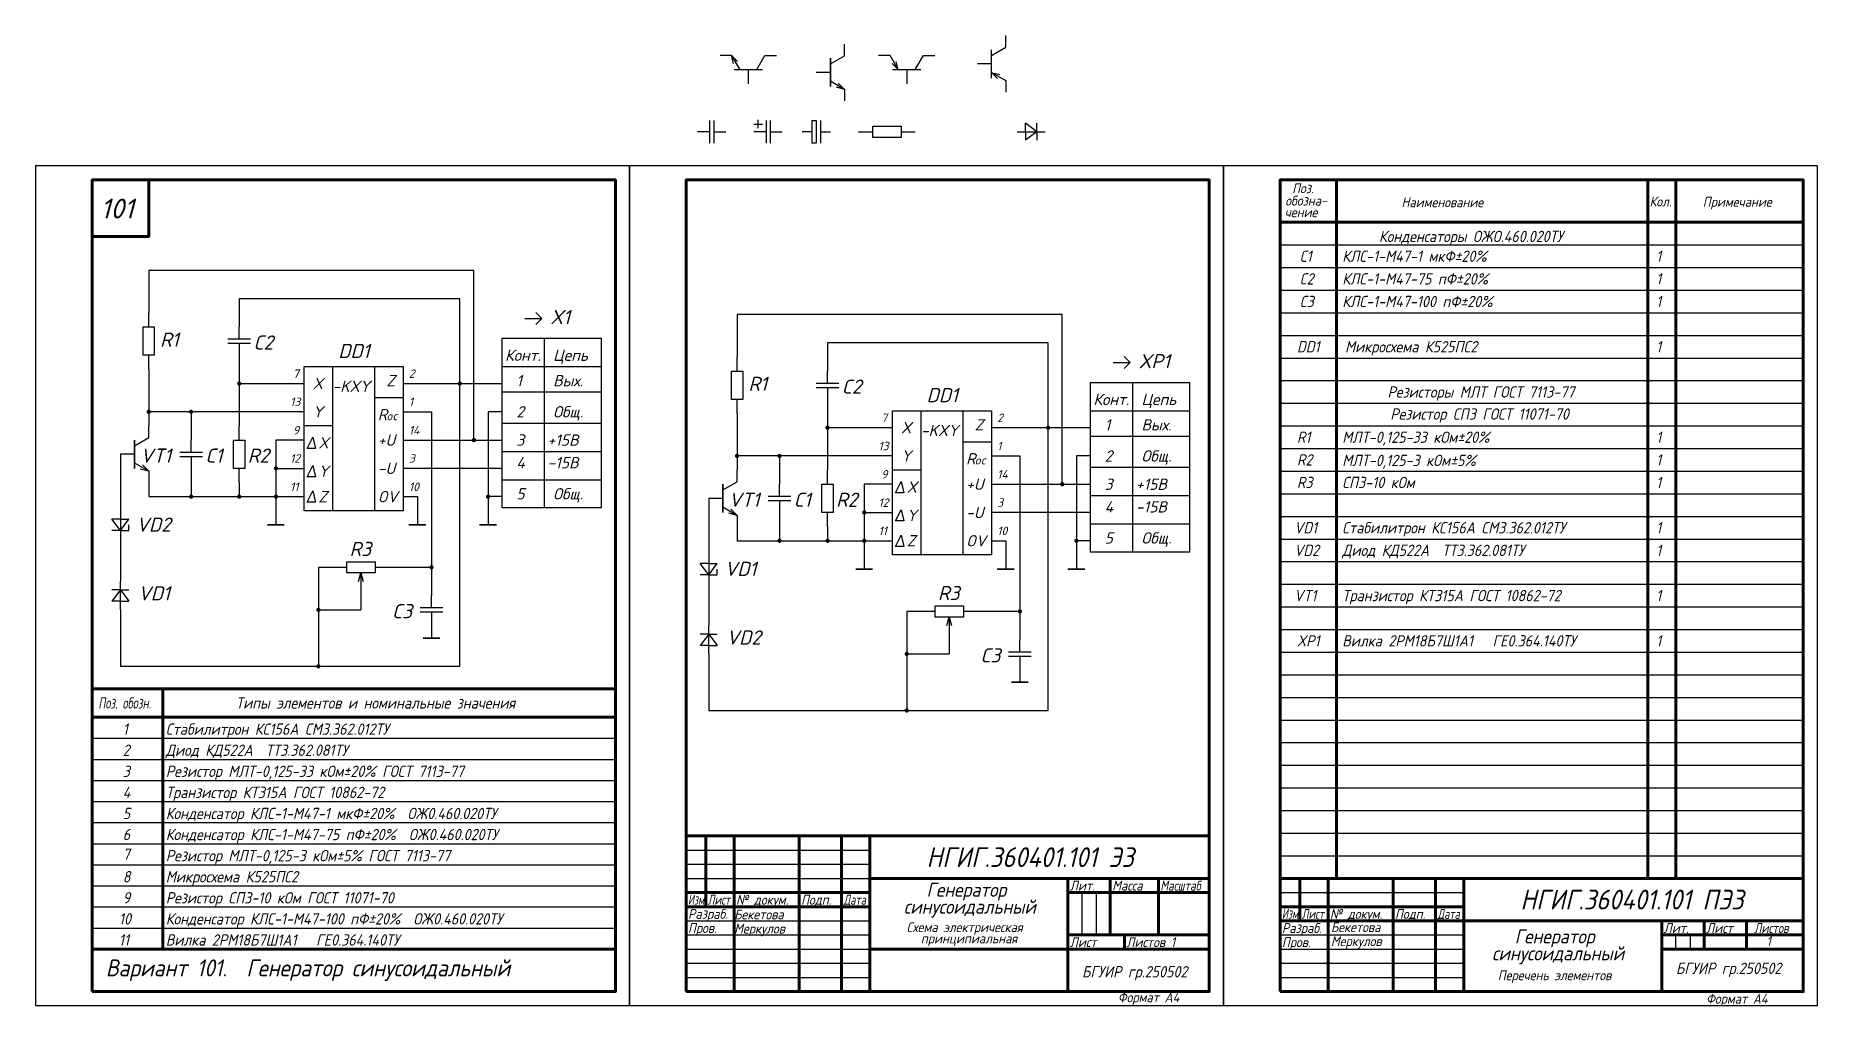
# Model space of a CAD drawing. Header units: millimetres. Extents: x -210 to 420, y 0 to 343.
import ezdxf

# ---------------------------------------------------------------- set-up
doc = ezdxf.new("R2010")
doc.units = ezdxf.units.MM
doc.header["$LTSCALE"] = 0.5
doc.layers.get('Defpoints').update_dxf_attribs({"color": 5})
doc.styles.get("Standard").update_dxf_attribs({"font": 'isocpeui.ttf', "width": 0.9})

# ---------------------------------------------------------------- blocks, each defined once
blk = doc.blocks.new('XP')
for p, q in [((0, 0), (6, 0)), ((6, 0), (3.88, 2.12)), ((3.88, -2.12), (6, 0))]:
    blk.add_line(p, q)
blk = doc.blocks.new('c')
at = {"lineweight": -3}
for p, q in [((4.25, 0), (0, 0)), ((4.25, 4), (4.25, -4)), ((5.75, 4), (5.75, -4)), ((5.75, 0), (10, 0))]:
    blk.add_line(p, q, dxfattribs=at)
blk = doc.blocks.new('c1')
at = {"lineweight": -3}
for p, q in [((0, 2.75), (3, 2.75)), ((4.25, 0), (0, 0)), ((1.5, 1.25), (1.5, 4.25)), ((4.25, 4), (4.25, -4)), ((5.75, 4), (5.75, -4)), ((5.75, 0), (10, 0))]:
    blk.add_line(p, q, dxfattribs=at)
blk = doc.blocks.new('c2')
at = {"lineweight": -3}
for p, q in [((3.5, 0), (0, 0)), ((3.5, 4), (3.5, -4)), ((3.5, 4), (5, 4)), ((5, 4), (5, -4)), ((6.5, 4), (6.5, -4)), ((6.5, 0), (10, 0)), ((5, -4), (3.5, -4))]:
    blk.add_line(p, q, dxfattribs=at)
blk = doc.blocks.new('r')
at = {"color": 7, "linetype": 'Continuous', "lineweight": 25}
for p, q in [((0, 0), (5, 0)), ((5, 0), (5, 2)), ((5, 2), (15, 2)), ((5, -2), (5, 0)), ((15, 2), (15, 0)), ((15, 0), (15, -2)), ((15, 0), (20, 0)), ((15, -2), (5, -2))]:
    blk.add_line(p, q, dxfattribs=at)
blk = doc.blocks.new('vd')
at = {"lineweight": -3}
for p, q in [((0, 0), (10, 0)), ((3, 0), (3, 3)), ((7, 0), (3, 3)), ((3, 0), (3, -3)), ((7, 0), (3, -3)), ((7, 0), (7, 3)), ((7, 0), (7, -3))]:
    blk.add_line(p, q, dxfattribs=at)
blk = doc.blocks.new('vt')
at = {"lineweight": -3}
for p, q in [((-6, 10), (-10, 10)), ((-3.85, 7.88), (-5.97, 10.01)), ((-5.2, 7.11), (-5.97, 10.01)), ((-5.97, 10.01), (-3.06, 4.96)), ((3, 5), (5.89, 10)), ((5.89, 10), (10, 10)), ((-5, 5), (5, 5)), ((0, 5), (0, 0))]:
    blk.add_line(p, q, dxfattribs=at)
blk = doc.blocks.new('vt_n')
at = {"lineweight": -3}
for p, q in [((10, 6), (10, 10)), ((10, 5.89), (10, 10)), ((5, 0), (0, 0)), ((5, 3), (10, 5.89)), ((5, 5), (5, -5)), ((5, -5), (5, 5)), ((5, 0), (5, -5)), ((5, 0), (5, -5)), ((5, -3.04), (9.94, -5.9)), ((7.04, -5.12), (9.94, -5.9)), ((7.82, -3.78), (9.94, -5.9)), ((10, -5.92), (10, -10)), ((10, -6), (10, -10))]:
    blk.add_line(p, q, dxfattribs=at)
blk = doc.blocks.new('vt1_p')
at = {"lineweight": -3}
for p, q in [((-5.89, 10), (-10, 10)), ((-3, 5), (-5.89, 10)), ((-3, 5), (-5.12, 7.12)), ((-3, 5), (-3.78, 7.9)), ((3, 5), (5.89, 10)), ((5.89, 10), (10, 10)), ((-5, 5), (5, 5)), ((0, 5), (0, 0))]:
    blk.add_line(p, q, dxfattribs=at)
blk = doc.blocks.new('vt1')
at = {"lineweight": -3}
for p, q in [((10, 5.89), (10, 10)), ((5, 0), (0, 0)), ((5, 3), (10, 5.89)), ((5, -5), (5, 5)), ((5, -3), (10, -5.89)), ((5, -3), (7.9, -3.78)), ((5, -3), (7.12, -5.12)), ((10, -5.89), (10, -10))]:
    blk.add_line(p, q, dxfattribs=at)
blk = doc.blocks.new('r1')
at = {"color": 7, "linetype": 'Continuous', "lineweight": -3}
for p, q in [((10, 2), (10, 10)), ((0, 0), (5, 0)), ((5, 0), (5, 2)), ((5, 2), (15, 2)), ((5, -2), (5, 0)), ((10, 2), (9.2, 5)), ((10.8, 5), (10, 2)), ((15, 2), (15, 0)), ((15, 0), (15, -2)), ((15, 0), (20, 0)), ((15, -2), (5, -2))]:
    blk.add_line(p, q, dxfattribs=at)
blk = doc.blocks.new('Vd1')
at = {"lineweight": -3}
for p, q in [((0, 0), (10, 0)), ((3, 0), (3, 3)), ((7, 0), (3, 3)), ((3, 0), (3, -3)), ((7, 0), (3, -3)), ((7, 0), (7, 3)), ((7, 0), (7, -3)), ((7, -3), (5, -3))]:
    blk.add_line(p, q, dxfattribs=at)

msp = doc.modelspace()

# ---------------------------------------------------------------- linework, layer by layer
at = {"color": 7, "linetype": 'Continuous'}
for p, q in [((230, 292), (230, 277)), ((250, 292), (320, 292)), ((383, 292), (393, 292)), ((155, 45), (155, 40)), ((320, 45), (383, 45)), ((230, 35), (295, 35)), ((230, 30), (295, 30)), ((365, 30), (365, 25)), ((370, 20), (370, 25)), ((375, 25), (375, 20)), ((230, 5), (415, 5))]:
    msp.add_line(p, q, dxfattribs=at)
at = {"color": 7, "linetype": 'Continuous', "lineweight": 60}
for p, q in [((250, 292), (250, 45)), ((360, 45), (360, 292)), ((370, 292), (370, 45)), ((230, 277), (415, 277)), ((230, 277), (415, 277)), ((-190, 112), (-5, 112)), ((-165, 112), (-165, 20)), ((-190, 102), (-5, 102)), ((205, 60), (20, 60)), ((20, 5), (20, 60)), ((27, 60), (27, 35)), ((37, 5), (37, 60)), ((60, 60), (60, 5)), ((75, 5), (75, 60)), ((85, 60), (85, 5)), ((85, 45), (205, 45)), ((155, 5), (155, 45)), ((170, 45), (170, 25)), ((187, 25), (187, 45)), ((415, 45), (230, 45)), ((237, 45), (237, 30)), ((247, 5), (247, 45)), ((270, 45), (270, 5)), ((285, 5), (285, 45)), ((295, 45), (295, 5)), ((20, 40), (85, 40)), ((155, 40), (205, 40)), ((20, 35), (85, 35)), ((230, 35), (295, 35)), ((230, 30), (295, 30)), ((295, 30), (415, 30)), ((365, 5), (365, 30)), ((380, 30), (380, 20)), ((395, 20), (395, 30)), ((-190, 20), (-5, 20)), ((85, 20), (205, 20)), ((155, 25), (205, 25)), ((175, 20), (175, 25)), ((365, 25), (415, 25)), ((365, 20), (415, 20)), ((365, 5), (415, 5))]:
    msp.add_line(p, q, dxfattribs=at)
at = {"color": 7, "linetype": 'Continuous', "lineweight": -3}
for p, q in [((230, 269), (415, 269)), ((230, 261), (415, 261)), ((230, 253), (415, 253)), ((230, 245), (415, 245)), ((230, 237), (415, 237)), ((230, 229), (415, 229)), ((230, 221), (415, 221)), ((230, 213), (415, 213)), ((230, 205), (415, 205)), ((230, 197), (415, 197)), ((230, 189), (415, 189)), ((230, 181), (415, 181)), ((230, 173), (415, 173)), ((230, 165), (415, 165)), ((230, 157), (415, 157)), ((230, 149), (415, 149)), ((230, 141), (415, 141)), ((230, 133), (415, 133)), ((230, 125), (415, 125)), ((230, 117), (415, 117)), ((230, 109), (415, 109)), ((230, 101), (415, 101)), ((230, 93), (415, 93)), ((230, 85), (415, 85)), ((230, 77), (415, 77)), ((230, 69), (415, 69)), ((230, 61), (415, 61)), ((20, 55), (85, 55)), ((230, 53), (415, 53)), ((20, 50), (85, 50)), ((20, 45), (85, 45)), ((160, 25), (160, 40)), ((165, 40), (165, 25)), ((230, 40), (295, 40)), ((20, 30), (85, 30)), ((20, 25), (85, 25)), ((20, 20), (85, 20)), ((230, 25), (295, 25)), ((230, 20), (295, 20)), ((20, 15), (85, 15)), ((230, 15), (295, 15)), ((20, 10), (85, 10)), ((230, 10), (295, 10))]:
    msp.add_line(p, q, dxfattribs=at)
at = {"color": 7, "linetype": 'Continuous', "lineweight": 25}
for p, q in [((-55.03, 259.99), (-170.03, 259.99)), ((-170.03, 259.99), (-170.03, 244.99)), ((-55.03, 199.99), (-55.03, 259.99)), ((-138.03, 249.99), (-138.03, 239.99)), ((-60.03, 249.99), (-138, 249.99)), ((-60.03, 119.99), (-60.03, 249.99)), ((153, 244.38), (38, 244.38)), ((38, 244.38), (38, 229.38)), ((153, 184.38), (153, 244.38)), ((-45.03, 175.99), (-45.03, 235.99)), ((-45.03, 235.99), (-10.03, 235.99)), ((-30.03, 175.99), (-30.03, 235.99)), ((-10.03, 235.99), (-10.03, 175.99)), ((70, 234.38), (70, 224.38)), ((148, 234.38), (70.03, 234.38)), ((148, 104.38), (148, 234.38)), ((-138.03, 229.99), (-138.03, 204.99)), ((-170.03, 224.99), (-170.03, 204.99)), ((-115.03, 174.99), (-115.03, 225.99)), ((-115.03, 225.99), (-80.03, 225.99)), ((-105.03, 225.99), (-105.03, 174.99)), ((-90.03, 174.99), (-90.03, 225.99)), ((-80.03, 225.99), (-80.03, 174.99)), ((-45.03, 225.99), (-10.03, 225.99)), ((-138, 219.99), (-115.03, 219.99)), ((-90.03, 214.99), (-80.03, 214.99)), ((-80.03, 219.99), (-45.03, 219.99)), ((-45.03, 216.99), (-10.03, 216.99)), ((70, 214.38), (70, 189.38)), ((163, 160.38), (163, 220.38)), ((163, 220.38), (198, 220.38)), ((178, 160.38), (178, 220.38)), ((198, 220.38), (198, 160.38)), ((-115.03, 209.99), (-170.03, 209.99)), ((-155.03, 209.99), (-155.03, 199.99)), ((-80.03, 209.99), (-70.03, 209.99)), ((-70.03, 209.99), (-70.03, 144.99)), ((-50.03, 209.99), (-50.03, 174.99)), ((-45.03, 209.99), (-50.03, 209.99)), ((38, 209.38), (38, 189.38)), ((93, 159.38), (93, 210.38)), ((93, 210.38), (128, 210.38)), ((103, 210.38), (103, 159.38)), ((118, 159.38), (118, 210.38)), ((128, 210.38), (128, 159.38)), ((163, 210.38), (198, 210.38)), ((-105.03, 204.99), (-115.03, 204.99)), ((-45.03, 205.99), (-10.03, 205.99)), ((70.03, 204.38), (93, 204.38)), ((128, 204.38), (163, 204.38)), ((-125.03, 199.99), (-125.03, 174.99)), ((-115.03, 199.99), (-125.03, 199.99)), ((-114.03, 196.99), (-112.03, 200.99)), ((-111.03, 196.99), (-114.03, 196.99)), ((-112.03, 200.99), (-111.03, 196.99)), ((-80.03, 199.99), (-45.03, 199.99)), ((-45.03, 195.99), (-10.03, 195.99)), ((118, 199.38), (128, 199.38)), ((163, 201.38), (198, 201.38)), ((-180.03, 194.99), (-180.03, 174.99)), ((-155.03, 189.99), (-155.03, 179.99)), ((-125.03, 189.99), (-115.03, 189.99)), ((-114.03, 186.99), (-112.03, 190.99)), ((-112.03, 190.99), (-111.03, 186.99)), ((-45.03, 189.99), (-80.03, 189.99)), ((93, 194.38), (38, 194.38)), ((53, 194.38), (53, 184.38)), ((103, 189.38), (93, 189.38)), ((128, 194.38), (138, 194.38)), ((138, 194.38), (138, 129.38)), ((158, 194.38), (158, 159.38)), ((163, 194.38), (158, 194.38)), ((163, 190.38), (198, 190.38)), ((-170.03, 184.99), (-170.03, 179.99)), ((-138.03, 184.99), (-138.03, 179.99)), ((-111.03, 186.99), (-114.03, 186.99)), ((-45.03, 185.99), (-10.03, 185.99)), ((83, 184.38), (83, 159.38)), ((93, 184.38), (83, 184.38)), ((94, 181.38), (96, 185.38)), ((96, 185.38), (97, 181.38)), ((128, 184.38), (163, 184.38)), ((-170.03, 179.99), (-115.03, 179.99)), ((-114.03, 177.99), (-112.03, 181.99)), ((-111.03, 177.99), (-114.03, 177.99)), ((-112.03, 181.99), (-111.03, 177.99)), ((-80.03, 179.99), (-75.03, 179.99)), ((-75.03, 179.99), (-75.03, 174.99)), ((-45.03, 179.99), (-50.03, 179.99)), ((28, 179.38), (28, 159.38)), ((97, 181.38), (94, 181.38)), ((163, 180.38), (198, 180.38)), ((-125.03, 174.99), (-125.03, 169.99)), ((-80.03, 174.99), (-115.03, 174.99)), ((-75.03, 174.99), (-75.03, 169.99)), ((-50.03, 174.99), (-50.03, 169.99)), ((-10.03, 175.99), (-45.03, 175.99)), ((53, 174.38), (53, 164.38)), ((83, 174.38), (93, 174.38)), ((94, 171.38), (96, 175.38)), ((97, 171.38), (94, 171.38)), ((96, 175.38), (97, 171.38)), ((163, 174.38), (128, 174.38)), ((163, 170.38), (198, 170.38)), ((-180.03, 164.99), (-180.03, 149.99)), ((-125.03, 169.99), (-128.03, 169.99)), ((-75.03, 169.99), (-78.03, 169.99)), ((-50.03, 169.99), (-53.03, 169.99)), ((38, 169.38), (38, 164.38)), ((38, 164.38), (93, 164.38)), ((70, 169.38), (70, 164.38)), ((94, 162.38), (96, 166.38)), ((96, 166.38), (97, 162.38)), ((128, 164.38), (133, 164.38)), ((133, 164.38), (133, 159.38)), ((163, 164.38), (158, 164.38)), ((83, 159.38), (83, 154.38)), ((128, 159.38), (93, 159.38)), ((97, 162.38), (94, 162.38)), ((133, 159.38), (133, 154.38)), ((158, 159.38), (158, 154.38)), ((198, 160.38), (163, 160.38)), ((-110.03, 154.99), (-110.03, 119.99)), ((-105.03, 154.99), (-110.03, 154.99)), ((-70.03, 154.99), (-85.03, 154.99)), ((83, 154.38), (80, 154.38)), ((133, 154.38), (130, 154.38)), ((158, 154.38), (155, 154.38)), ((-95.03, 144.99), (-95.03, 139.99)), ((28, 149.38), (28, 134.38)), ((-180.03, 139.99), (-180.03, 119.99)), ((-110.03, 139.99), (-95.03, 139.99)), ((98, 139.38), (98, 104.38)), ((103, 139.38), (98, 139.38)), ((138, 139.38), (123, 139.38)), ((-70.03, 134.99), (-70.03, 129.99)), ((-70.03, 129.99), (-73.03, 129.99)), ((113, 129.38), (113, 124.38)), ((-180.03, 119.99), (-60.03, 119.99)), ((28, 124.38), (28, 104.38)), ((98, 124.38), (113, 124.38)), ((138, 114.38), (135, 114.38)), ((138, 119.38), (138, 114.38)), ((28, 104.38), (148, 104.38))]:
    msp.add_line(p, q, dxfattribs=at)
at = {"lineweight": 30}
for p, q in [((-190, 94.55), (-5, 94.55)), ((-190, 87.09), (-5, 87.09)), ((-190, 79.64), (-5, 79.64)), ((-190, 72.18), (-5, 72.18)), ((-190, 64.73), (-5, 64.73)), ((-190, 57.27), (-5, 57.27)), ((-190, 49.82), (-5, 49.82)), ((-190, 42.36), (-5, 42.36)), ((-190, 34.91), (-5, 34.91)), ((-190, 27.45), (-5, 27.45))]:
    msp.add_line(p, q, dxfattribs=at)
at = {"color": 7, "linetype": 'Continuous', "lineweight": 60}
for points in [[(-190, 5), (-5, 5), (-5, 292), (-190, 292)], [(-190, 292), (-170, 292), (-170, 272), (-190, 272)], [(20, 5), (205, 5), (205, 292), (20, 292)], [(230, 5), (415, 5), (415, 292), (230, 292)]]:
    msp.add_lwpolyline(points, close=True, dxfattribs=at)
at = {"color": 7, "linetype": 'Continuous', "lineweight": 25, "const_width": 0.75}
for points in [[(-138.4, 219.99, 1), (-137.65, 219.99, 1)], [(-60.39, 219.99, 1), (-59.64, 219.99, 1)], [(-170.4, 209.99, 1), (-169.65, 209.99, 1)], [(-155.39, 209.99, 1), (-154.64, 209.99, 1)], [(69.62, 204.37, 1), (70.38, 204.37, 1)], [(147.64, 204.37, 1), (148.39, 204.37, 1)], [(-55.39, 199.99, 1), (-54.64, 199.99, 1)], [(-125.4, 189.99, 1), (-124.65, 189.99, 1)], [(37.62, 194.38, 1), (38.38, 194.38, 1)], [(52.64, 194.38, 1), (53.39, 194.38, 1)], [(152.64, 184.38, 1), (153.39, 184.38, 1)], [(-155.39, 179.99, 1), (-154.64, 179.99, 1)], [(-138.39, 179.99, 1), (-137.64, 179.99, 1)], [(-125.39, 179.99, 1), (-124.64, 179.99, 1)], [(-50.4, 179.99, 1), (-49.65, 179.99, 1)], [(82.62, 174.38, 1), (83.38, 174.38, 1)], [(52.64, 164.38, 1), (53.39, 164.38, 1)], [(69.64, 164.38, 1), (70.39, 164.38, 1)], [(82.64, 164.38, 1), (83.39, 164.38, 1)], [(157.62, 164.38, 1), (158.38, 164.38, 1)], [(-70.4, 154.99, 1), (-69.65, 154.99, 1)], [(-110.39, 139.99, 1), (-109.64, 139.99, 1)], [(137.62, 139.38, 1), (138.38, 139.38, 1)], [(-110.4, 119.99, 1), (-109.65, 119.99, 1)], [(97.64, 124.38, 1), (98.39, 124.38, 1)], [(97.62, 104.38, 1), (98.38, 104.38, 1)]]:
    msp.add_lwpolyline(points, format="xyb", close=True, dxfattribs=at)
at = {"color": 7, "linetype": 'Continuous', "lineweight": 25, "const_width": 0.6}
for points in [[(-128.03, 169.99), (-122.03, 169.99)], [(-78.03, 169.99), (-72.03, 169.99)], [(-53.03, 169.99), (-47.03, 169.99)], [(80, 154.38), (86, 154.38)], [(130, 154.38), (136, 154.38)], [(155, 154.38), (161, 154.38)], [(-73.03, 129.99), (-67.03, 129.99)], [(135, 114.38), (141, 114.38)]]:
    msp.add_lwpolyline(points, dxfattribs=at)
at = {"layer": 'Defpoints'}
for points in [[(-210, 0), (0, 0), (0, 297), (-210, 297)], [(0, 0), (210, 0), (210, 297), (0, 297)], [(210, 0), (420, 0), (420, 297), (210, 297)]]:
    msp.add_lwpolyline(points, close=True, dxfattribs=at)

# ---------------------------------------------------------------- block references
for name, p in [('vt1', (123, 333)), ('vt', (42, 326)), ('vt_n', (66, 330)), ('vt1_p', (98, 326)), ('c', (24, 309)), ('c1', (44, 309)), ('c2', (61, 309)), ('r', (81, 309)), ('vd', (137, 309)), ('vt_n', (-180.03, 194.99)), ('vt_n', (28, 179.38))]:
    msp.add_blockref(name, p)
for name, p, rotation in [('r', (-170.03, 224.99), 90), ('c', (-138.03, 229.99), 90), ('r', (38, 209.38), 90), ('c', (70, 214.38), 90), ('r', (-138.03, 184.99), 90), ('c', (-155.03, 189.99), 90), ('r', (70, 169.38), 90), ('c', (53, 174.38), 90), ('r1', (-85, 154.99), 180), ('vd', (-180.03, 139.99), 90), ('c', (-70.03, 134.99), 90), ('r1', (123.03, 139.38), 180), ('vd', (28, 124.38), 90), ('c', (138, 119.38), 90)]:
    msp.add_blockref(name, p, dxfattribs=dict(rotation=rotation))
at = {"color": 7, "linetype": 'Continuous', "lineweight": 25}
for p in [(-37, 242.99), (171.03, 227.38)]:
    msp.add_blockref('XP', p, dxfattribs=at)
at = {"xscale": -1, "rotation": 90}
for p in [(-180, 175), (28.03, 159.38)]:
    msp.add_blockref('Vd1', p, dxfattribs=at)

# ---------------------------------------------------------------- texts
at = {"color": 7, "linetype": 'Continuous', "lineweight": -3}
for s, width, p in [('Поз.', 0.9, (234.3, 287.28)), ('обозна-', 0.9, (231.87, 282.9)), ('Наименование', 0.9, (272.95, 282.33)), ('Кол.', 0.9, (360.67, 282.59)), ('Примечание', 0.9, (379.48, 282.48)), ('чение', 0.9, (231.66, 278.8)), ('Лит.', 0.9, (155.67, 40.7)), ('Масса', 0.9, (170.67, 40.7)), ('Масштаб', 0.8, (187.67, 40.7)), ('Изм.', 0.7, (20.67, 35.7)), ('Лист', 0.75, (27.67, 35.7)), ('№ докум.', 0.9, (37.67, 35.7)), ('Подп.', 0.9, (60.67, 35.7)), ('Дата', 0.75, (75.67, 35.7)), ('Разраб.', 0.9, (20.67, 30.7)), ('Бекетова', 0.9, (37, 30.5)), ('Изм.', 0.7, (230.67, 30.7)), ('Лист', 0.75, (237.67, 30.7)), ('№ докум.', 0.9, (247.67, 30.7)), ('Подп.', 0.9, (270.67, 30.7)), ('Дата', 0.75, (285.67, 30.7)), ('Пров.', 0.9, (20.67, 25.7)), ('Меркулов', 0.9, (37, 25.5)), ('Разраб.', 0.9, (230.67, 25.7)), ('Бекетова', 0.9, (248, 26)), ('Лит.', 0.9, (365.67, 25.7)), ('Лист', 0.9, (380.67, 25.7)), ('Листов', 0.8, (397.67, 25.7)), ('Лист', 0.9, (155.67, 20.7)), ('Листов 1', 0.9, (175.67, 20.7)), ('Пров.', 0.9, (230.67, 20.7)), ('Меркулов', 0.9, (248, 21.05))]:
    msp.add_text(s, height=3.5, dxfattribs=dict(at, width=width)).set_placement(p)
at = {"color": 7, "linetype": 'Continuous', "lineweight": 40}
msp.add_text('101', height=7, dxfattribs=at).set_placement((-187.08, 278.35))
for s, height, width, p in [('Конденсаторы ОЖО.460.020ТУ', 4, 0.9, (265, 270)), ('С1', 4, 0.9, (237, 263)), ('КЛС-1-М47-1 мкФ%%P20%%%', 4, 0.9, (252, 263)), ('1', 4, 0.9, (363, 263)), ('С2', 4, 0.9, (237, 255)), ('КЛС-1-М47-75 пФ%%P20%%%  ', 4, 0.9, (252, 255)), ('1', 4, 0.9, (363, 255)), ('С3', 4, 0.9, (237, 247)), ('КЛС-1-М47-100 пФ%%P20%%%', 4, 0.9, (252, 247)), ('1', 4, 0.9, (363, 247)), ('DD1', 4, 0.9, (236, 231)), ('Микросхема К525ПС2', 4, 0.9, (253, 231)), ('1', 4, 0.9, (363, 231)), ('Резисторы МЛТ ГОСТ 7113-77', 4, 0.9, (268, 215)), ('Резистор СП3 ГОСТ 11071-70', 4, 0.9, (269, 207.2)), ('R1', 4, 0.9, (236, 199)), ('МЛТ-0,125-33 кОм%%P20%%%', 4, 0.9, (252, 199)), ('1', 4, 0.9, (363, 199)), ('R2', 4, 0.9, (236, 191)), ('МЛТ-0,125-3 кОм%%P5%%%', 4, 0.9, (252, 190.8)), ('1', 4, 0.9, (363, 191)), ('R3', 4, 0.9, (236, 183)), ('СП3-10 кОм', 4, 0.9, (252, 183)), ('1', 4, 0.9, (363, 183)), ('VD1', 4, 0.9, (235, 167)), ('Стабилитрон КС156А СМ3.362.012ТУ', 4, 0.9, (252, 167)), ('1', 4, 0.9, (363, 167)), ('VD2', 4, 0.9, (235, 159)), ('Диод КД522А  ТТ3.362.081ТУ', 4, 0.9, (252, 159)), ('1', 4, 0.9, (363, 159)), ('VT1', 4, 0.9, (235, 143)), ('Транзистор КТ315А ГОСТ 10862-72', 4, 0.9, (252, 143)), ('1', 4, 0.9, (363, 143)), ('XP1', 4, 0.9, (236, 127)), ('Вилка 2РМ18Б7Ш1А1   ГЕ0.364.140ТУ', 4, 0.9, (252, 127)), ('1', 4, 0.9, (363, 127)), ('Поз. обозн.', 4, 0.7, (-187.82, 105.04)), ('Типы элементов и номинальные значения', 4, 0.9, (-139.2, 105.04)), ('1', 4, 0.9, (-179.2, 95.78)), ('Стабилитрон КС156А СМ3.362.012ТУ', 4, 0.9, (-163.97, 95.78)), ('2', 4, 0.9, (-179.2, 88.32)), ('Диод КД522А  ТТ3.362.081ТУ', 4, 0.9, (-163.97, 88.32)), ('3', 4, 0.9, (-179.2, 80.87)), ('Резистор МЛТ-0,125-33 кОм%%P20%%% ГОСТ 7113-77', 4, 0.9, (-163.97, 80.87)), ('4', 4, 0.9, (-179.2, 73.42)), ('Транзистор КТ315А ГОСТ 10862-72', 4, 0.9, (-163.97, 73.42)), ('5', 4, 0.9, (-179.2, 65.96)), ('Конденсатор КЛС-1-М47-1 мкФ%%p20%  ОЖ0.460.020ТУ', 4, 0.9, (-163.97, 65.96)), ('6', 4, 0.9, (-179.2, 58.51)), ('Конденсатор КЛС-1-М47-75 пФ%%p20%  ОЖ0.460.020ТУ', 4, 0.9, (-163.97, 58.51)), ('7', 4, 0.9, (-179.2, 51.57)), ('Резистор МЛТ-0,125-3 кОм%%p5% ГОСТ 7113-77', 4, 0.9, (-163.97, 51.05)), ('НГИГ.360401.101 Э3', 7, 0.9, (105, 49.01)), ('8', 4, 0.9, (-179.2, 43.6)), ('Микросхема К525ПС2', 4, 0.9, (-163.97, 43.6)), ('9', 4, 0.9, (-179.2, 36.14)), ('Резистор СП3-10 кОм ГОСТ 11071-70', 4, 0.9, (-163.97, 36.14)), ('Генератор', 5, 0.9, (105, 38.5)), ('НГИГ.360401.101 ПЭ3', 7, 0.9, (315, 34.01)), ('10', 4, 0.9, (-180.56, 28.69)), ('Конденсатор КЛС-1-М47-100 пФ%%p20%  ОЖ0.460.020ТУ', 4, 0.9, (-163.97, 28.69)), ('синусоидальный', 5, 0.9, (97, 32.5)), ('11', 4, 0.9, (-180.56, 21.23)), ('Вилка 2РМ18Б7Ш1А1   ГЕ0.364.140ТУ', 4, 0.9, (-163.97, 21.23)), ('Схема электрическая', 3.5, 0.9, (98, 26)), ('Генератор', 5, 0.9, (313, 22)), ('   принципиальная', 3.5, 0.9, (97, 22)), ('синусоидальный', 5, 0.9, (305, 16)), ('1', 3.5, 0.9, (402, 21)), ('БГУИР гр.250502', 4, 0.9, (160, 10)), ('БГУИР гр.250502', 4, 0.9, (370, 11.2)), ('Перечень элементов', 3.5, 0.9, (307, 9))]:
    msp.add_text(s, height=height, dxfattribs=dict(width=width)).set_placement(p)
at = {"color": 7, "linetype": 'Continuous', "lineweight": 25}
for s, height, p in [('X1', 5, (-28.03, 240.99)), ('R1', 5, (-166, 232.99)), ('C2', 5, (-133, 232)), ('DD1', 5, (-103, 229)), ('Конт.', 4, (-44.03, 227.99)), ('Цепь', 4, (-27.03, 227.99)), ('XP1', 5, (180, 225.38)), ('7', 3, (-119.03, 221.99)), ('X', 4, (-112.03, 217.99)), ('-KXY', 4, (-105.03, 216.99)), ('Z', 4, (-86.03, 218.99)), ('2', 3, (-78.03, 221.99)), ('1', 4, (-40.03, 218.99)), ('Вых.', 4, (-27.03, 218.99)), ('R1', 5, (42.03, 217.38)), ('C2', 5, (75.03, 216.38)), ('13', 3, (-120.03, 211.99)), ('1', 3, (-78.03, 211.99)), ('DD1', 5, (105.03, 213.38)), ('Конт.', 4, (164, 212.38)), ('Цепь', 4, (181, 212.38)), ('Y', 4, (-112.03, 207.99)), ('R', 4, (-89.03, 206.99)), ('oc', 3, (-86.03, 206.99)), ('2', 4, (-40.03, 207.99)), ('Общ.', 4, (-27.03, 207.99)), ('7', 3, (89, 206.38)), ('2', 3, (130, 206.38)), ('9', 3, (-119.03, 201.99)), ('+U', 4, (-89.03, 197.99)), ('14', 3, (-78.03, 201.99)), ('3', 4, (-40.03, 197.99)), ('+15В', 4, (-29.03, 197.99)), ('X', 4, (96, 202.38)), ('-KXY', 4, (103, 201.38)), ('Z', 4, (122, 203.38)), ('1', 4, (168, 203.38)), ('Вых.', 4, (181, 203.38)), ('VT1', 5, (-173, 192)), ('C1', 5, (-150, 192)), ('R2', 5, (-135, 192)), ('X', 4, (-110.03, 196.99)), ('13', 3, (88, 196.38)), ('Y', 4, (96, 192.38)), ('R', 4, (119, 191.38)), ('1', 3, (130, 196.38)), ('2', 4, (168, 192.38)), ('Общ.', 4, (181, 192.38)), ('12', 3, (-120.03, 191.99)), ('Y', 4, (-110.03, 186.99)), ('-U', 4, (-89.03, 187.99)), ('3', 3, (-78.03, 191.99)), ('4', 4, (-40.03, 189.99)), ('-15В', 4, (-29.03, 189.99)), ('9', 3, (89, 186.38)), ('oc', 3, (122, 191.38)), ('14', 3, (130, 186.38)), ('11', 3, (-120.03, 181.99)), ('10', 3, (-78.03, 181.99)), ('5', 4, (-40.03, 178.99)), ('Общ.', 4, (-27.03, 178.99)), ('X', 4, (98, 181.38)), ('+U', 4, (119, 182.38)), ('3', 4, (168, 182.38)), ('+15В', 4, (179, 182.38)), ('Z', 4, (-110.03, 177.99)), ('OV', 4, (-89.03, 177.99)), ('VT1', 5, (35.03, 176.38)), ('C1', 5, (58.03, 176.38)), ('R2', 5, (73.03, 176.38)), ('12', 3, (88, 176.38)), ('3', 3, (130, 176.38)), ('4', 4, (168, 174.38)), ('-15В', 4, (179, 174.38)), ('VD2', 5, (-174.45, 167.58)), ('Y', 4, (98, 171.38)), ('-U', 4, (119, 172.38)), ('R3', 5, (-99, 159)), ('11', 3, (88, 166.38)), ('Z', 4, (98, 162.38)), ('OV', 4, (119, 162.38)), ('10', 3, (130, 166.38)), ('5', 4, (168, 163.38)), ('Общ.', 4, (181, 163.38)), ('VD1', 5, (33.57, 151.96)), ('VD1', 5, (-173.8, 143.31)), ('R3', 5, (109.03, 143.38)), ('C3', 5, (-84, 136.99)), ('VD2', 5, (34.23, 127.69)), ('C3', 5, (124.03, 121.38))]:
    msp.add_text(s, height=height, dxfattribs=at).set_placement(p)
at = {"color": 7, "linetype": 'Continuous', "lineweight": 40, "width": 0.9}
msp.add_text('Вариант 101.  Генератор синусоидальный', height=6, dxfattribs=at).set_placement((-185.21, 10.35))
at = {"color": 7, "linetype": 'Continuous', "lineweight": 70, "width": 0.9}
msp.add_text('Формат А4', height=3.5, dxfattribs=at).set_placement((172.66, 1.2))
at = {"lineweight": -3, "width": 0.9}
msp.add_text('Формат А4', height=3.5, dxfattribs=at).set_placement((380.67, 0.7))

doc.saveas('drawing.dxf')
